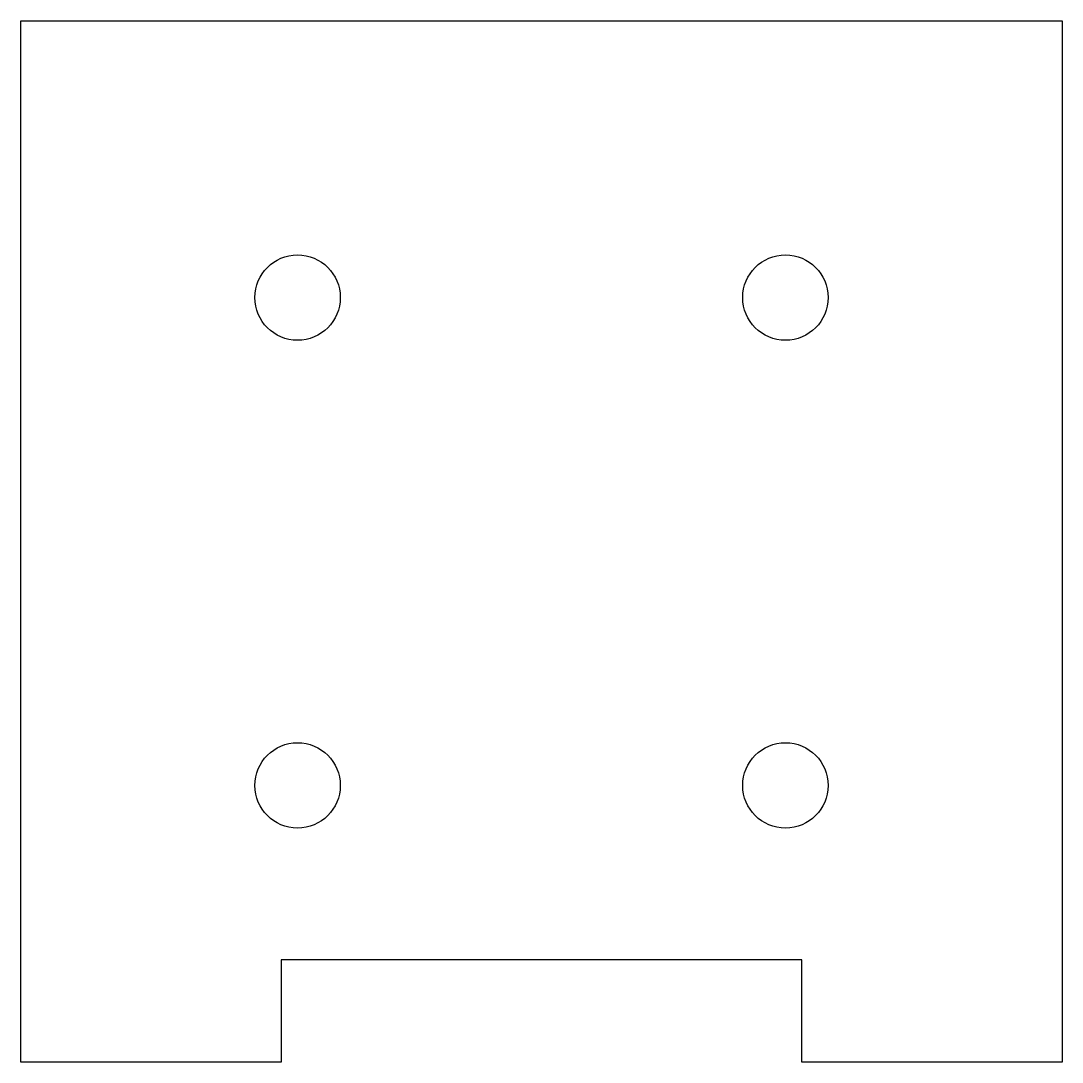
# Model space of a CAD drawing. Header units: millimetres. Extents: x -50.8 to 0, y 0 to 50.8.
import ezdxf

# ---------------------------------------------------------------- set-up
doc = ezdxf.new("R2010")
doc.units = ezdxf.units.MM
doc.layers.get('0').update_dxf_attribs({"linetype": 'CONTINUOUS'})

msp = doc.modelspace()

# ---------------------------------------------------------------- linework, layer by layer
msp.add_lwpolyline([(-38.1, 5), (-38.1, 0), (-50.8, 0), (-50.8, 50.8), (0, 50.8), (0, 0), (-12.7, 0), (-12.7, 5)], close=True)
for centre in [(-37.3, 37.3), (-13.5, 37.3), (-37.3, 13.5), (-13.5, 13.5)]:
    msp.add_circle(centre, 2.083)

doc.saveas('drawing.dxf')
